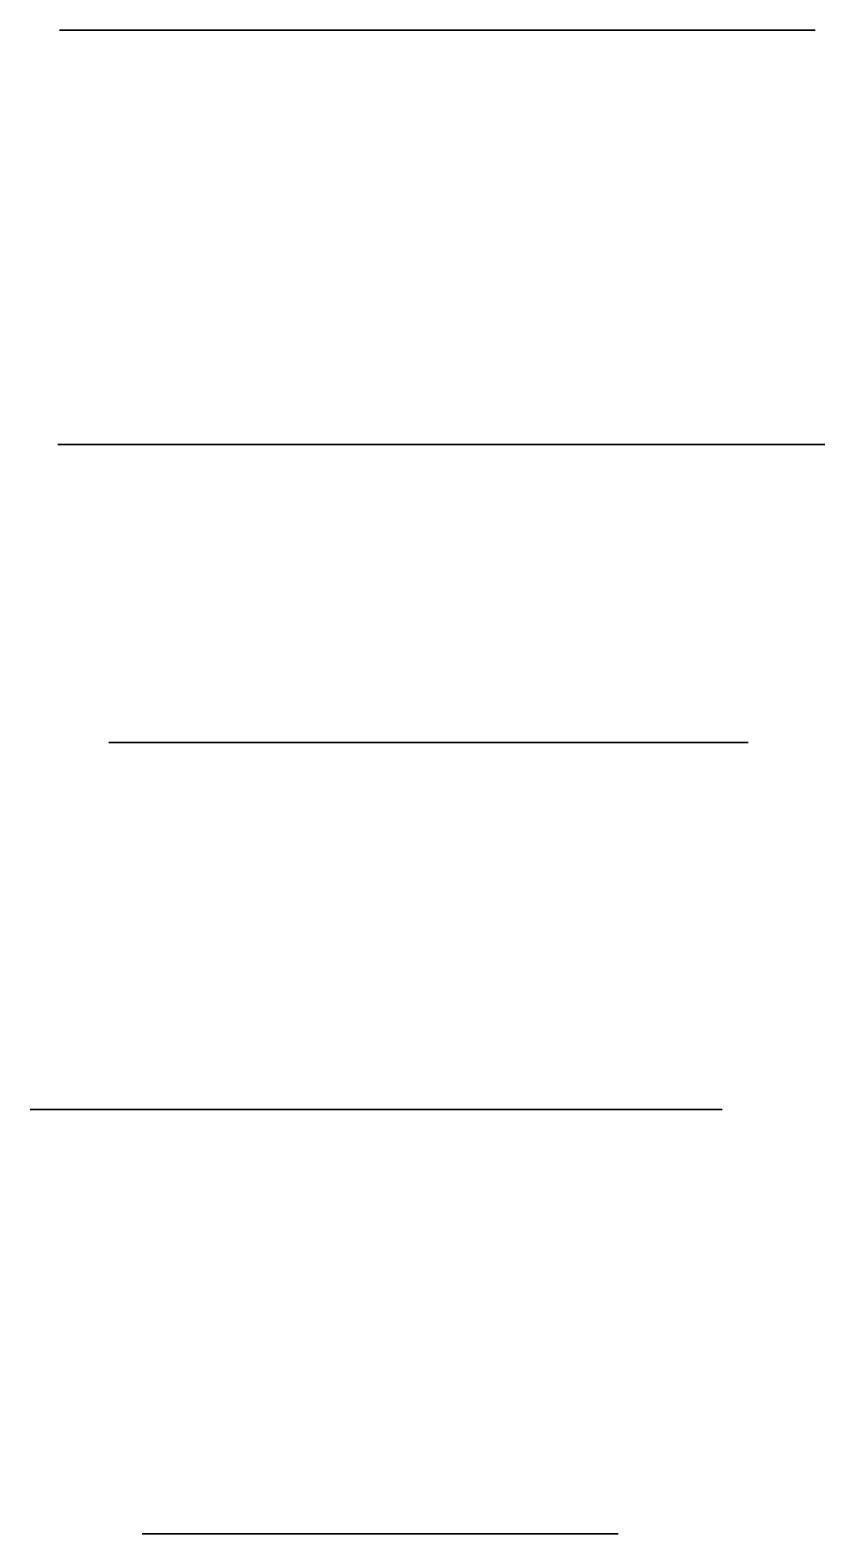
# Model space of a CAD drawing. Header units: inches. Extents: x 2619198 to 2620152, y 1112311 to 1114115.
import ezdxf

# ---------------------------------------------------------------- set-up
doc = ezdxf.new("R2010")
doc.units = ezdxf.units.IN
doc.header["$MEASUREMENT"] = 0
doc.layers.add('Axes', color=176, linetype='Continuous', lineweight=30)

msp = doc.modelspace()

# ---------------------------------------------------------------- linework, layer by layer
at = {"layer": 'Axes'}
for p, q in [((2619233.1, 1114115.3), (2620140.5, 1114115.3)), ((2619231.3, 1113617.9), (2620152.2, 1113617.9)), ((2619292.7, 1113260.5), (2620060, 1113260.5)), ((2619198, 1112819.8), (2620029, 1112819.8)), ((2619332.4, 1112310.6), (2619903.8, 1112310.6))]:
    msp.add_line(p, q, dxfattribs=at)

doc.saveas('drawing.dxf')
